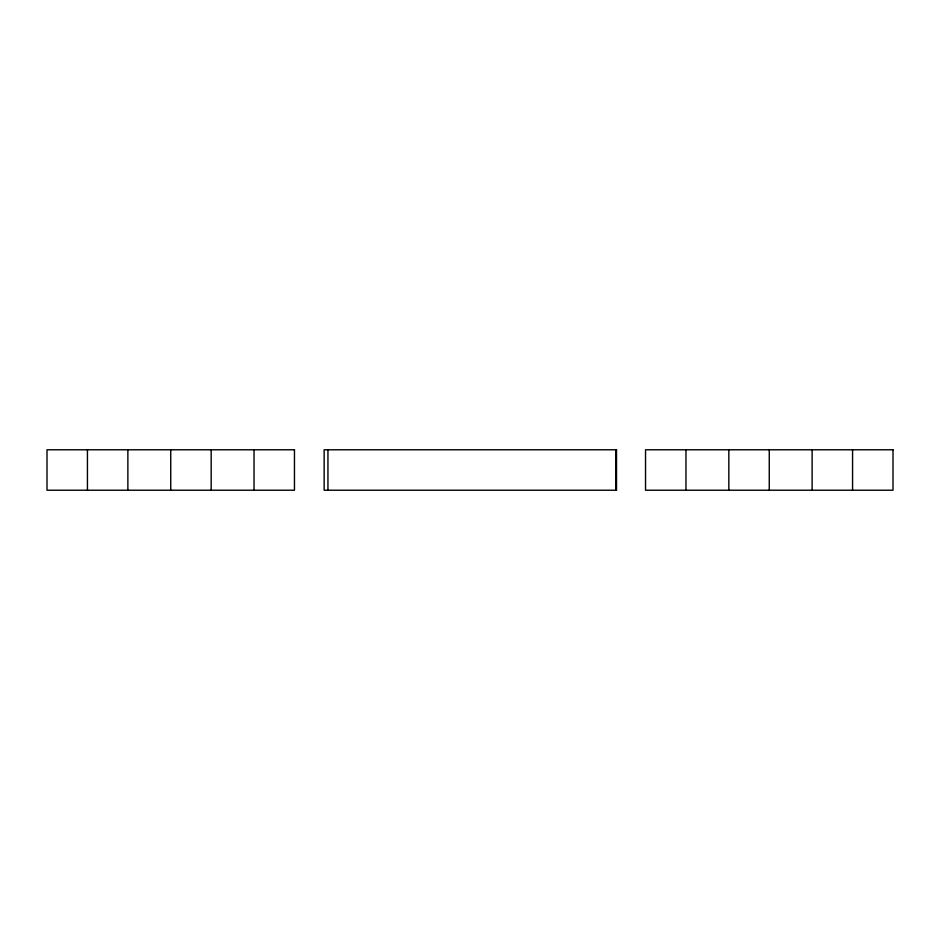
<?xml version="1.0" encoding="UTF-8"?>
<svg xmlns="http://www.w3.org/2000/svg" width="940" height="940" viewBox="0 0 940 940"><rect width="100%" height="100%" fill="white"/><g stroke="black" fill="none" stroke-linecap="round" stroke-linejoin="round"><path stroke-width="1.41" d="M852.568 449.778L852.568 490.222M812.125 449.778L812.125 490.222M769.261 449.778L769.261 490.222M728.829 449.778L728.829 490.222M685.965 449.778L685.965 490.222M615.853 449.778L615.853 490.222M327.943 449.778L327.943 490.222M254.035 449.778L254.035 490.222M211.171 449.778L211.171 490.222M170.739 449.778L170.739 490.222M127.875 449.778L127.875 490.222M87.432 449.778L87.432 490.222M294.467 449.778L47 449.778L47 490.222L294.467 490.222L294.467 449.778M616.523 449.778L324.147 449.778L324.147 490.222L616.523 490.222L616.523 449.778M893 449.778L645.533 449.778L645.533 490.222L893 490.222L893 449.778"/></g></svg>
